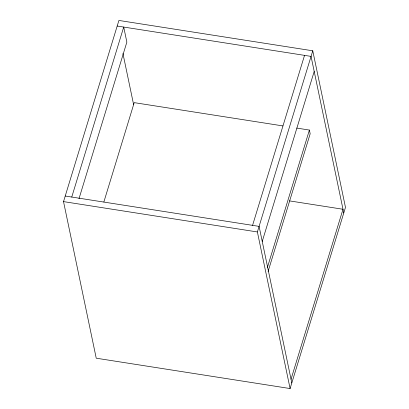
<?xml version="1.0" encoding="UTF-8"?>
<svg xmlns="http://www.w3.org/2000/svg" width="409" height="409" viewBox="0 0 409 409"><rect width="100%" height="100%" fill="white"/><g stroke="black" fill="none" stroke-linecap="round" stroke-linejoin="round"><path stroke-width="0.61" d="M63.523 201.611L118.901 20.45L312.762 50.798L345.477 207.389L290.099 388.55L96.238 358.202L63.523 201.611L257.384 231.959L290.099 388.55M71.754 197.046L123.717 27.055L126.862 42.112L78.993 198.697M103.866 201.954L134.224 102.639L282.936 125.921M252.568 225.354L304.536 55.363M257.384 231.959L312.762 50.798M262.235 241.433L314.199 71.442M267.307 267.762L309.398 130.062L296.796 128.089M268.084 271.474L310.175 133.779L309.398 130.062M291.029 379.25L342.993 209.26L289.49 200.885M117.194 26.038L311.055 56.386L343.77 212.971M65.23 196.029L259.091 226.376L291.806 382.962M122.93 53.487L133.62 104.643"/></g></svg>
